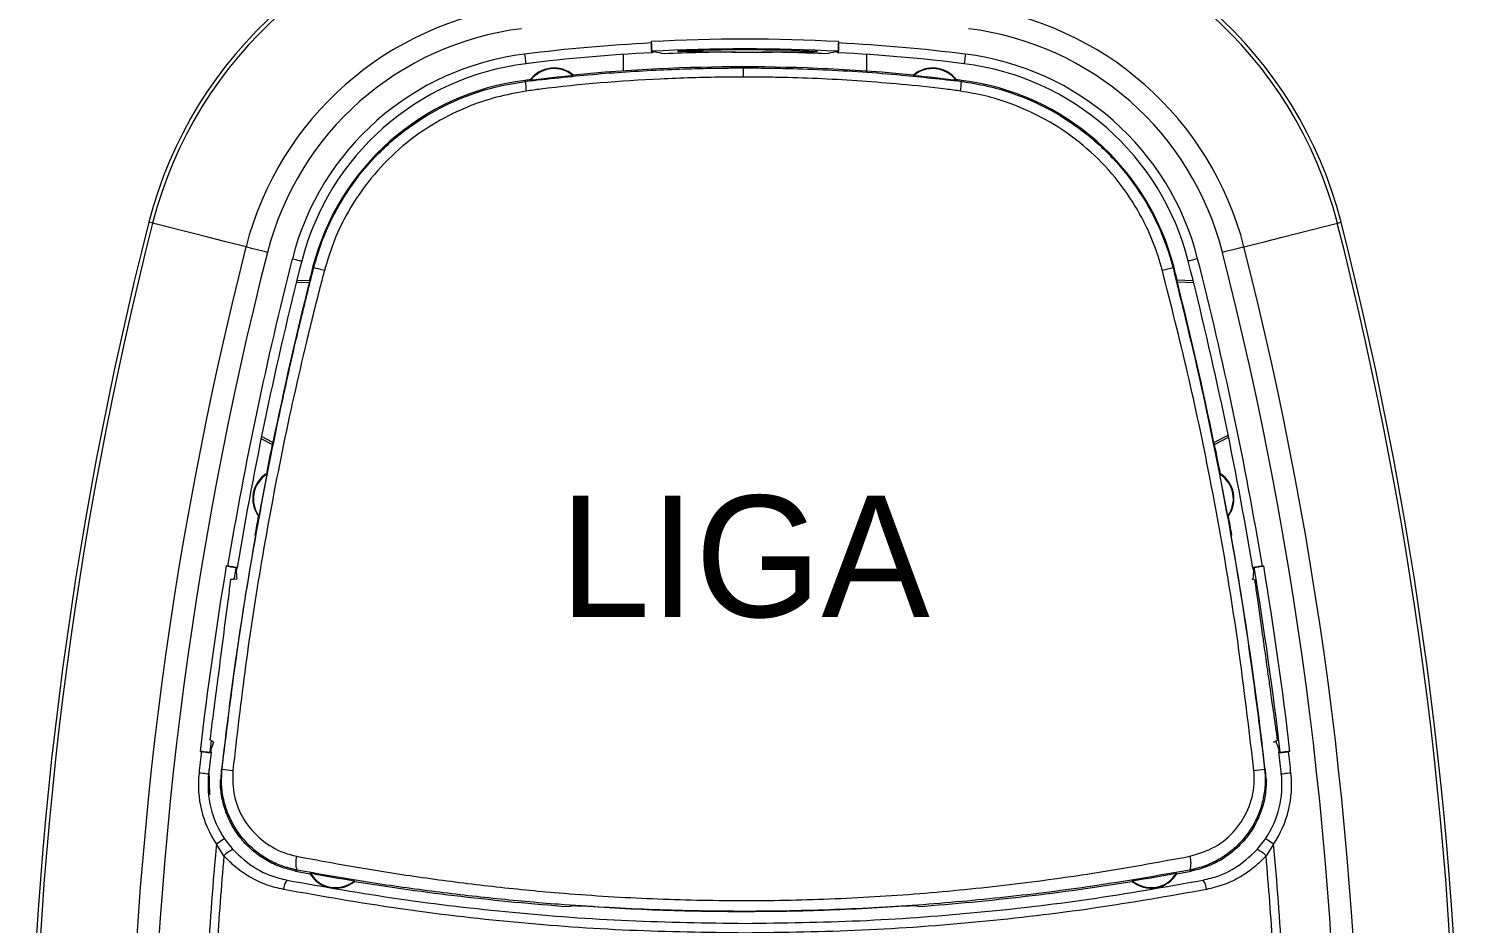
# Model space of a CAD drawing. Header units: inches. Extents: x -3 to 3194, y -983 to 1262.
# Drawn here: x 2728.66 to 2758.16, y 723.28 to 741.7 of the extents above; entities that cross this region are included whole.
import ezdxf

# ---------------------------------------------------------------- set-up
doc = ezdxf.new("R2010")
doc.units = ezdxf.units.IN
doc.header["$MEASUREMENT"] = 0

# ---------------------------------------------------------------- blocks, each defined once
blk = doc.blocks.new('BOTÃO DUPLO')
at = {"color": 7, "linetype": 'Continuous', "lineweight": 15}
for p, q in [((5850.454, 10989.968), (5850.454, 10989.997)), ((5854.311, 10989.997), (5854.311, 10989.968)), ((5849.882, 10989.393), (5849.882, 10989.733)), ((5854.882, 10989.733), (5854.882, 10989.388)), ((5847.856, 10989.198), (5847.859, 10989.177)), ((5856.841, 10989.198), (5856.839, 10989.177)), ((5840.186, 10986.258), (5840.108, 10986.277)), ((5864.579, 10986.258), (5864.657, 10986.277)), ((5843.481, 10985.341), (5843.502, 10985.336)), ((5861.217, 10985.341), (5861.196, 10985.336)), ((5843.145, 10985.034), (5843.413, 10985.044)), ((5843.155, 10985.076), (5843.416, 10985.086)), ((5861.61, 10985.073), (5861.281, 10985.086)), ((5861.621, 10985.031), (5861.285, 10985.044)), ((5842.647, 10981.698), (5842.419, 10981.818)), ((5842.662, 10981.737), (5842.427, 10981.861)), ((5862.036, 10981.737), (5862.331, 10981.893)), ((5862.051, 10981.698), (5862.34, 10981.85)), ((5842.303, 10979.825), (5842.293, 10979.838)), ((5862.395, 10979.825), (5862.405, 10979.838)), ((5841.73, 10979.194), (5841.702, 10979.198)), ((5863.035, 10979.194), (5863.063, 10979.198)), ((5841.859, 10978.926), (5841.918, 10978.933)), ((5862.823, 10978.929), (5862.847, 10978.933)), ((5862.85, 10978.918), (5862.823, 10978.929)), ((5862.884, 10978.904), (5862.85, 10978.918)), ((5841.439, 10975.564), (5841.39, 10975.6)), ((5863.262, 10975.566), (5863.319, 10975.596)), ((5863.321, 10975.574), (5863.262, 10975.566)), ((5863.319, 10975.596), (5863.349, 10975.612)), ((5841.163, 10975.379), (5841.191, 10975.375)), ((5863.602, 10975.379), (5863.574, 10975.375)), ((5841.36, 10974.482), (5841.35, 10975.004)), ((5841.654, 10973.226), (5841.498, 10973.469)), ((5841.664, 10973.58), (5841.838, 10973.356)), ((5862.927, 10973.356), (5863.101, 10973.58)), ((5863.267, 10973.469), (5863.111, 10973.226)), ((5848.749, 10972.184), (5848.818, 10972.201)), ((5855.948, 10972.184), (5855.88, 10972.201))]:
    blk.add_line(p, q, dxfattribs=at)
at = {"color": 116, "linetype": 'Continuous', "lineweight": 15, "true_color": 0x136734}
for p, q in [((5852.349, 10989.266), (5852.349, 10989.455)), ((5841.593, 10974.803), (5841.605, 10975.004)), ((5841.605, 10975.004), (5841.615, 10975.012)), ((5863.082, 10975.012), (5863.092, 10975.004)), ((5863.092, 10975.004), (5863.104, 10974.803)), ((5841.58, 10974.79), (5841.593, 10974.803)), ((5863.104, 10974.803), (5863.118, 10974.79))]:
    blk.add_line(p, q, dxfattribs=at)
at = {"color": 7, "linetype": 'Continuous', "lineweight": 15, "flags": 128}
for points in [[(5847.845, 10989.739), (5847.85, 10989.7), (5847.854, 10989.662), (5847.859, 10989.628), (5847.862, 10989.598), (5847.865, 10989.573), (5847.868, 10989.555), (5847.869, 10989.544), (5847.869, 10989.54)], [(5856.92, 10989.739), (5856.915, 10989.7), (5856.911, 10989.662), (5856.906, 10989.628), (5856.903, 10989.598), (5856.9, 10989.573), (5856.897, 10989.555), (5856.896, 10989.544), (5856.896, 10989.54)], [(5847.968, 10989.2), (5847.962, 10989.209), (5847.961, 10989.211)], [(5848.841, 10989.295), (5848.845, 10989.306), (5848.845, 10989.307)], [(5855.856, 10989.295), (5855.853, 10989.306), (5855.852, 10989.307)], [(5856.73, 10989.2), (5856.735, 10989.209), (5856.736, 10989.211)], [(5842.108, 10985.768), (5841.692, 10985.874), (5841.321, 10985.968), (5840.999, 10986.05), (5840.728, 10986.119), (5840.51, 10986.175), (5840.346, 10986.217), (5840.238, 10986.244), (5840.186, 10986.258)], [(5862.657, 10985.768), (5863.073, 10985.874), (5863.444, 10985.968), (5863.766, 10986.05), (5864.037, 10986.119), (5864.255, 10986.175), (5864.419, 10986.217), (5864.527, 10986.244), (5864.579, 10986.258)], [(5842.55, 10985.655), (5842.487, 10985.671), (5842.425, 10985.687), (5842.365, 10985.702), (5842.307, 10985.717), (5842.251, 10985.731), (5842.199, 10985.745), (5842.152, 10985.757), (5842.108, 10985.768)], [(5843.062, 10985.525), (5843.1, 10985.515), (5843.137, 10985.506), (5843.17, 10985.497), (5843.2, 10985.49), (5843.224, 10985.484), (5843.242, 10985.479), (5843.252, 10985.476), (5843.256, 10985.476)], [(5861.703, 10985.525), (5861.665, 10985.515), (5861.628, 10985.506), (5861.595, 10985.497), (5861.565, 10985.49), (5861.541, 10985.484), (5861.523, 10985.479), (5861.513, 10985.476), (5861.509, 10985.476)], [(5862.657, 10985.768), (5862.613, 10985.757), (5862.565, 10985.745), (5862.513, 10985.731), (5862.458, 10985.717), (5862.4, 10985.702), (5862.339, 10985.687), (5862.278, 10985.671), (5862.215, 10985.655)], [(5842.538, 10981.087), (5842.528, 10981.093), (5842.527, 10981.095)], [(5862.16, 10981.087), (5862.169, 10981.093), (5862.171, 10981.095)], [(5842.375, 10980.226), (5842.364, 10980.224), (5842.362, 10980.223)], [(5862.322, 10980.226), (5862.333, 10980.224), (5862.335, 10980.223)], [(5862.85, 10978.918), (5862.849, 10978.92), (5862.849, 10978.922), (5862.849, 10978.924), (5862.848, 10978.926), (5862.848, 10978.927), (5862.848, 10978.929), (5862.848, 10978.931), (5862.847, 10978.933)], [(5863.321, 10975.574), (5863.321, 10975.577), (5863.321, 10975.58), (5863.321, 10975.582), (5863.32, 10975.585), (5863.32, 10975.588), (5863.32, 10975.59), (5863.319, 10975.593), (5863.319, 10975.596)], [(5841.34, 10974.91), (5841.336, 10974.91), (5841.325, 10974.911), (5841.307, 10974.913), (5841.282, 10974.916), (5841.252, 10974.92), (5841.217, 10974.923), (5841.18, 10974.927), (5841.141, 10974.932)], [(5863.624, 10974.932), (5863.585, 10974.927), (5863.548, 10974.923), (5863.513, 10974.92), (5863.483, 10974.916), (5863.458, 10974.913), (5863.44, 10974.911), (5863.429, 10974.91), (5863.425, 10974.91)], [(5841.664, 10973.58), (5841.661, 10973.578), (5841.652, 10973.572), (5841.637, 10973.562), (5841.616, 10973.548), (5841.591, 10973.531), (5841.562, 10973.512), (5841.531, 10973.491), (5841.498, 10973.469)], [(5863.267, 10973.469), (5863.234, 10973.491), (5863.203, 10973.512), (5863.174, 10973.531), (5863.149, 10973.548), (5863.128, 10973.562), (5863.113, 10973.572), (5863.103, 10973.578), (5863.101, 10973.58)], [(5843.433, 10972.871), (5843.426, 10972.862), (5843.425, 10972.86)], [(5861.265, 10972.871), (5861.271, 10972.862), (5861.273, 10972.86)], [(5861.57, 10972.915), (5861.556, 10972.925), (5861.542, 10972.935)], [(5844.339, 10972.715), (5844.342, 10972.704), (5844.342, 10972.702)], [(5860.359, 10972.715), (5860.356, 10972.704), (5860.355, 10972.702)]]:
    blk.add_lwpolyline(points, dxfattribs=at)
at = {"color": 116, "linetype": 'Continuous', "lineweight": 15, "true_color": 0x136734, "flags": 128}
blk.add_lwpolyline([(5843.155, 10972.935), (5843.141, 10972.925), (5843.128, 10972.915)], dxfattribs=at)
at = {"color": 7, "linetype": 'Continuous', "lineweight": 15}
for centre, radius, start, end in [((5848.539, 10984.13), 8.7, 97.0537, 165.7091), ((5848.539, 10984.13), 8.62, 97.0537, 165.7091), ((5856.226, 10984.13), 8.62, 14.2909, 82.9463), ((5856.226, 10984.13), 8.7, 14.2909, 82.9463), ((5848.539, 10984.13), 6.636, 97.0537, 165.7091), ((5856.226, 10984.13), 6.636, 14.2909, 82.9463), ((5848.539, 10984.13), 6.18, 97.0537, 165.7091), ((5856.226, 10984.13), 6.18, 14.2909, 82.9463), ((5852.382, 10953.067), 36.952, 92.991, 97.0537), ((5852.382, 10953.067), 36.98, 87.0113, 92.9887), ((5852.382, 10953.067), 36.952, 82.9463, 87.009), ((5848.539, 10984.13), 5.652, 97.0537, 165.7091), ((5852.382, 10953.067), 36.752, 92.9963, 97.0537), ((5852.382, 10953.067), 36.78, 87.0059, 92.9941), ((5852.382, 10953.067), 36.716, 90.3036, 92.5956), ((5852.382, 10953.067), 36.759, 87.6744, 92.1672), ((5852.382, 10953.067), 36.716, 87.4044, 89.4545), ((5852.382, 10953.067), 36.752, 82.9463, 87.0037), ((5856.226, 10984.13), 5.652, 14.2909, 82.9463), ((5848.539, 10984.13), 5.452, 97.0537, 165.7091), ((5848.449, 10988.841), 0.612, 49.6452, 142.7933), ((5848.449, 10988.841), 0.6, 49.1535, 143.285), ((5856.249, 10988.841), 0.612, 37.2067, 130.3548), ((5856.249, 10988.841), 0.6, 36.715, 130.8465), ((5856.226, 10984.13), 5.452, 14.2909, 82.9463), ((5852.349, 10953.053), 36.424, 96.9187, 97.0853), ((5852.349, 10953.053), 36.411, 95.528, 96.9105), ((5852.349, 10953.053), 36.411, 83.0895, 84.472), ((5852.349, 10953.053), 36.424, 82.9147, 83.0813), ((5854.381, 10989.318), 2.462, 352.0235, 356.7008), ((5917.632, 10966.53), 80, 165.70915, 194.29085), ((5917.632, 10966.53), 79.92, 165.70915, 194.29085), ((5787.132, 10966.53), 79.92, 345.70915, 14.29085), ((5787.132, 10966.53), 80, 345.70915, 14.29085), ((5917.632, 10966.53), 77.936, 165.70915, 194.29085), ((5917.632, 10966.53), 77.48, 165.70915, 194.29085), ((5917.632, 10966.53), 76.952, 165.70915, 170.5278), ((5787.132, 10966.53), 76.952, 9.4722, 14.29085), ((5787.132, 10966.53), 77.48, 345.70915, 14.29085), ((5787.132, 10966.53), 77.936, 345.70915, 14.29085), ((5917.632, 10966.53), 76.752, 165.70915, 170.52932), ((5917.539, 10966.474), 76.424, 165.7072, 165.9046), ((5841.672, 10977.426), 8.119, 75.3816, 76.9796), ((5863.025, 10977.426), 8.119, 103.0204, 104.6184), ((5787.159, 10966.474), 76.424, 14.0954, 14.2928), ((5787.132, 10966.53), 76.752, 9.47068, 14.29085), ((5917.539, 10966.474), 76.417, 165.93582, 168.47858), ((5787.159, 10966.474), 76.417, 11.52142, 14.06418), ((5917.539, 10966.474), 76.424, 168.5098, 168.97093), ((5787.159, 10966.474), 76.424, 11.02907, 11.4902), ((5842.859, 10980.581), 0.612, 122.9136, 215.693), ((5842.859, 10980.581), 0.6, 122.4197, 216.1869), ((5917.539, 10966.474), 76.411, 168.97484, 169.63167), ((5787.159, 10966.474), 76.411, 10.36833, 11.02516), ((5861.838, 10980.581), 0.6, 323.8131, 57.5803), ((5861.838, 10980.581), 0.612, 324.307, 57.0864), ((5917.539, 10966.474), 76.424, 169.63559, 169.92952), ((5787.159, 10966.474), 76.424, 10.07048, 10.36441), ((5917.632, 10966.53), 76.98, 170.52833, 173.39877), ((5917.632, 10966.53), 76.78, 170.52976, 170.7089), ((5787.132, 10966.53), 76.78, 6.60266, 9.47024), ((5787.132, 10966.53), 76.98, 6.60123, 9.47167), ((5917.632, 10966.53), 76.78, 173.21594, 173.39734), ((5917.632, 10966.53), 76.952, 173.3993, 173.73175), ((5917.632, 10966.53), 76.752, 173.39778, 173.73175), ((5787.132, 10966.53), 76.752, 6.26825, 6.60222), ((5787.132, 10966.53), 76.952, 6.26825, 6.6007), ((5843.329, 10974.691), 2.202, 173.7317, 213.721), ((5843.329, 10974.691), 2.002, 173.7317, 213.721), ((5861.436, 10974.691), 2.002, 326.279, 6.2683), ((5861.436, 10974.691), 2.202, 326.279, 6.2683), ((5917.632, 10966.53), 76.45, 174.79224, 176.56581), ((5787.132, 10966.53), 76.45, 3.43419, 5.20776), ((5917.632, 10966.53), 76.273, 174.96371, 176.39434), ((5842.004, 10972.927), 0.46, 111.0665, 139.4709), ((5861.131, 10973.078), 0.436, 340.7736, 18.8816), ((5862.761, 10972.927), 0.46, 40.5298, 68.9329), ((5787.132, 10966.53), 76.273, 3.60566, 5.03629), ((5852.349, 11021.854), 49.8, 259.3297, 259.6772), ((5843.951, 10973.173), 0.612, 210.74, 258.886), ((5852.349, 11021.854), 49.788, 259.6837, 260.7416), ((5843.951, 10973.173), 0.6, 210.2112, 310.2141), ((5852.349, 11021.854), 49.788, 279.2584, 280.3163), ((5860.746, 10973.173), 0.6, 229.7859, 329.7888), ((5852.349, 11021.854), 49.8, 280.3228, 280.6703), ((5843.232, 10972.519), 0.349, 143.2783, 177.5824), ((5843.951, 10973.173), 0.612, 266.5323, 309.6853), ((5852.349, 11021.854), 49.8, 260.748, 265.8552), ((5861.533, 10972.519), 0.349, 2.4182, 36.7209)]:
    blk.add_arc(centre, radius, start, end, dxfattribs=at)
at = {"color": 116, "linetype": 'Continuous', "lineweight": 15, "true_color": 0x136734}
for centre, radius, start, end in [((5852.349, 10953.053), 36.424, 84.4802, 95.5198), ((5848.494, 10984.064), 5.174, 97.0853, 165.7072), ((5850.317, 10989.318), 2.462, 183.2994, 187.9765), ((5856.203, 10984.064), 5.174, 14.2928, 82.9147), ((5917.539, 10966.474), 76.411, 169.9372, 173.59042), ((5787.159, 10966.474), 76.411, 6.40958, 10.0628), ((5842.827, 10984.193), 9.26, 262.4812, 263.8638), ((5861.871, 10984.192), 9.26, 276.1362, 277.5189), ((5843.567, 10973.078), 0.436, 161.1182, 199.2264), ((5860.746, 10973.173), 0.612, 230.3147, 329.26), ((5852.349, 11021.854), 49.8, 274.1448, 279.252)]:
    blk.add_arc(centre, radius, start, end, dxfattribs=at)
at = {"color": 7, "linetype": 'Continuous', "lineweight": 15}
for centre, major_axis, ratio, start_param, end_param in [((5842.707, 10953.067), (38.718, 0), 0.96827, 1.367642, 1.369147), ((5862.307, 10953.067), (39.712, 0), 0.96827, 1.872183, 1.873686), ((5842.707, 10953.067), (38.718, 0), 0.96827, 1.362328, 1.367642), ((5862.058, 10953.067), (38.718, 0), 0.96827, 1.773951, 1.779264), ((5862.058, 10953.067), (38.718, 0), 0.96827, 1.772446, 1.773951), ((5842.458, 10953.067), (39.712, 0), 0.96827, 1.267907, 1.26941), ((5917.058, 10978.942), (-2.886, 74.873), 0.986038, 1.450717, 1.45128), ((5787.639, 10978.942), (2.886, 74.873), 0.986038, 4.831905, 4.832469), ((5911.721, 10955.436), (34.938, 66.285), 0.986038, 1.690312, 1.690876), ((5792.976, 10955.436), (-34.938, 66.285), 0.986038, 4.592309, 4.592873), ((5920.476, 10986.668), (11.378, 80.583), 0.96827, 1.799072, 1.799792), ((5914.754, 10946.146), (11.516, 81.567), 0.96827, 1.294052, 1.294771), ((5920.476, 10986.668), (11.378, 80.583), 0.96827, 1.799792, 1.801906), ((5790.01, 10946.146), (-11.516, 81.567), 0.96827, 4.988414, 4.989133), ((5784.289, 10986.668), (-11.378, 80.583), 0.96827, 4.48127, 4.483393), ((5784.289, 10986.668), (-11.378, 80.583), 0.96827, 4.483393, 4.484113), ((5914.789, 10946.392), (11.378, 80.583), 0.96827, 1.339816, 1.3418), ((5789.976, 10946.392), (-11.378, 80.583), 0.96827, 4.941385, 4.943508), ((5914.789, 10946.392), (11.378, 80.583), 0.96827, 1.3418, 1.342521), ((5920.51, 10986.914), (11.516, 81.567), 0.96827, 1.846822, 1.847541), ((5784.254, 10986.914), (-11.516, 81.567), 0.96827, 4.435645, 4.436364), ((5789.976, 10946.392), (-11.378, 80.583), 0.96827, 4.940665, 4.941385)]:
    blk.add_ellipse(centre, major_axis=major_axis, ratio=ratio, start_param=start_param, end_param=end_param, dxfattribs=at)
for points, knots in [([(5850.461, 10989.797), (5850.461, 10989.799), (5850.459, 10989.804), (5850.457, 10989.839), (5850.455, 10989.89), (5850.454, 10989.946), (5850.454, 10989.982), (5850.454, 10989.997)], [0, 0, 0, 0, 0.215531, 0.431063, 0.646455, 0.861922, 1, 1, 1, 1]), ([(5850.454, 10989.968), (5850.454, 10989.946), (5850.455, 10989.901), (5850.456, 10989.841), (5850.458, 10989.796), (5850.46, 10989.771), (5850.461, 10989.769), (5850.461, 10989.768)], [0, 0, 0, 0, 0.213559, 0.427131, 0.64041, 0.85345, 1, 1, 1, 1]), ([(5854.311, 10989.997), (5854.31, 10989.974), (5854.31, 10989.929), (5854.309, 10989.869), (5854.307, 10989.824), (5854.305, 10989.8), (5854.304, 10989.798), (5854.304, 10989.797)], [0, 0, 0, 0, 0.215942, 0.431895, 0.647553, 0.86297, 1, 1, 1, 1]), ([(5854.304, 10989.768), (5854.304, 10989.77), (5854.306, 10989.774), (5854.308, 10989.808), (5854.31, 10989.858), (5854.31, 10989.915), (5854.311, 10989.953), (5854.311, 10989.968)], [0, 0, 0, 0, 0.213163, 0.426328, 0.639355, 0.852429, 1, 1, 1, 1]), ([(5850.992, 10989.8), (5851.539, 10989.79), (5852.5, 10989.772), (5853.46, 10989.788), (5853.874, 10989.796)], [0, 0, 0, 0, 0.569056, 1, 1, 1, 1]), ([(5856.819, 10988.977), (5856.721, 10988.991), (5856.624, 10989.006), (5856.525, 10989.018), (5856.525, 10989.018)], [0, 0, 0, 0, 0.999797, 1, 1, 1, 1]), ([(5841.702, 10979.198), (5841.724, 10979.194), (5841.768, 10979.188), (5841.828, 10979.178), (5841.872, 10979.17), (5841.895, 10979.165), (5841.898, 10979.164), (5841.899, 10979.163)], [0, 0, 0, 0, 0.215738, 0.431478, 0.647145, 0.862829, 1, 1, 1, 1]), ([(5841.927, 10979.159), (5841.925, 10979.16), (5841.921, 10979.162), (5841.888, 10979.169), (5841.838, 10979.177), (5841.782, 10979.186), (5841.745, 10979.192), (5841.73, 10979.194)], [0, 0, 0, 0, 0.213521, 0.427049, 0.64044, 0.853728, 1, 1, 1, 1]), ([(5863.035, 10979.194), (5863.013, 10979.19), (5862.968, 10979.184), (5862.909, 10979.174), (5862.865, 10979.166), (5862.841, 10979.161), (5862.839, 10979.159), (5862.838, 10979.159)], [0, 0, 0, 0, 0.21336, 0.426719, 0.640004, 0.853309, 1, 1, 1, 1]), ([(5862.866, 10979.163), (5862.869, 10979.164), (5862.873, 10979.166), (5862.907, 10979.173), (5862.958, 10979.182), (5863.013, 10979.19), (5863.049, 10979.196), (5863.063, 10979.198)], [0, 0, 0, 0, 0.215897, 0.431792, 0.647558, 0.863222, 1, 1, 1, 1]), ([(5841.79, 10978.917), (5841.773, 10978.785), (5841.687, 10978.124), (5841.574, 10977.252), (5841.449, 10976.285), (5841.392, 10975.846), (5841.363, 10975.619)], [0, 0, 0, 0, 0.120194, 0.6012212, 0.7935869, 1, 1, 1, 1]), ([(5841.859, 10978.926), (5841.858, 10978.926), (5841.854, 10978.925), (5841.829, 10978.922), (5841.802, 10978.919), (5841.79, 10978.917)], [0, 0, 0, 0, 0.318507, 0.704291, 1, 1, 1, 1]), ([(5863.349, 10975.612), (5863.338, 10975.688), (5863.316, 10975.842), (5863.277, 10976.119), (5863.235, 10976.417), (5863.191, 10976.727), (5863.152, 10977.007), (5863.113, 10977.285), (5863.076, 10977.546), (5863.041, 10977.794), (5863.009, 10978.019), (5862.969, 10978.299), (5862.926, 10978.607), (5862.898, 10978.805), (5862.884, 10978.904)], [0, 0, 0, 0, 0.110581, 0.22117, 0.330953, 0.396496, 0.462693, 0.504715, 0.54676, 0.606359, 0.662606, 0.719022, 0.859316, 1, 1, 1, 1]), ([(5841.363, 10975.619), (5841.371, 10975.613), (5841.386, 10975.602), (5841.389, 10975.6), (5841.39, 10975.6)], [0, 0, 0, 0, 0.563036, 1, 1, 1, 1]), ([(5841.361, 10975.358), (5841.359, 10975.358), (5841.354, 10975.357), (5841.319, 10975.36), (5841.268, 10975.365), (5841.213, 10975.372), (5841.177, 10975.377), (5841.163, 10975.379)], [0, 0, 0, 0, 0.215897, 0.431792, 0.64756, 0.863223, 1, 1, 1, 1]), ([(5841.191, 10975.375), (5841.213, 10975.372), (5841.258, 10975.366), (5841.317, 10975.359), (5841.362, 10975.354), (5841.386, 10975.353), (5841.389, 10975.354), (5841.39, 10975.354)], [0, 0, 0, 0, 0.213358, 0.426717, 0.640004, 0.853308, 1, 1, 1, 1]), ([(5863.375, 10975.354), (5863.377, 10975.354), (5863.381, 10975.353), (5863.415, 10975.356), (5863.465, 10975.361), (5863.522, 10975.368), (5863.559, 10975.373), (5863.574, 10975.375)], [0, 0, 0, 0, 0.213521, 0.427048, 0.640442, 0.853726, 1, 1, 1, 1]), ([(5863.602, 10975.379), (5863.58, 10975.376), (5863.536, 10975.37), (5863.476, 10975.363), (5863.431, 10975.358), (5863.407, 10975.357), (5863.405, 10975.358), (5863.403, 10975.358)], [0, 0, 0, 0, 0.21574, 0.43148, 0.647145, 0.862829, 1, 1, 1, 1]), ([(5842.883, 10972.534), (5842.763, 10972.563), (5842.519, 10972.621), (5842.191, 10972.781), (5841.895, 10972.981), (5841.735, 10973.143), (5841.654, 10973.226)], [0, 0, 0, 0, 0.258551, 0.524538, 0.759461, 1, 1, 1, 1]), ([(5841.838, 10973.356), (5841.99, 10973.215), (5842.225, 10972.996), (5842.619, 10972.809), (5842.84, 10972.755), (5842.952, 10972.727)], [0, 0, 0, 0, 0.474798, 0.733674, 1, 1, 1, 1]), ([(5861.813, 10972.727), (5861.922, 10972.754), (5862.142, 10972.808), (5862.538, 10972.994), (5862.775, 10973.215), (5862.927, 10973.356)], [0, 0, 0, 0, 0.2588786, 0.5252015, 1, 1, 1, 1]), ([(5863.111, 10973.226), (5863.032, 10973.145), (5862.872, 10972.982), (5862.58, 10972.785), (5862.25, 10972.623), (5862.005, 10972.564), (5861.882, 10972.534)], [0, 0, 0, 0, 0.23491, 0.475462, 0.734008, 1, 1, 1, 1]), ([(5852.382, 10971.637), (5851.589, 10971.648), (5850.001, 10971.669), (5847.618, 10971.845), (5845.238, 10972.118), (5843.668, 10972.395), (5842.883, 10972.534)], [0, 0, 0, 0, 0.248159, 0.496317, 0.748157, 1, 1, 1, 1]), ([(5842.952, 10972.727), (5843.72, 10972.592), (5845.256, 10972.32), (5847.606, 10972.048), (5849.983, 10971.87), (5851.582, 10971.848), (5852.382, 10971.837)], [0, 0, 0, 0, 0.248161, 0.49632, 0.74816, 1, 1, 1, 1]), ([(5852.382, 10971.837), (5853.17, 10971.847), (5854.746, 10971.869), (5857.112, 10972.043), (5859.475, 10972.314), (5861.033, 10972.59), (5861.813, 10972.727)], [0, 0, 0, 0, 0.248146, 0.496293, 0.748145, 1, 1, 1, 1]), ([(5861.882, 10972.534), (5861.108, 10972.397), (5859.561, 10972.124), (5857.194, 10971.85), (5854.799, 10971.67), (5853.188, 10971.648), (5852.382, 10971.637)], [0, 0, 0, 0, 0.248173, 0.496342, 0.748171, 1, 1, 1, 1]), ([(5855.88, 10972.201), (5855.295, 10972.166), (5854.124, 10972.095), (5852.359, 10972.068), (5850.588, 10972.094), (5849.408, 10972.166), (5848.818, 10972.201)], [0, 0, 0, 0, 0.2489456, 0.4978907, 0.7489451, 1, 1, 1, 1])]:
    blk.add_open_spline(points, degree=3, knots=knots, dxfattribs=at)
at = {"color": 116, "linetype": 'Continuous', "lineweight": 15, "true_color": 0x136734}
for points, knots in [([(5847.859, 10989.177), (5848.319, 10989.229), (5849.241, 10989.333), (5850.598, 10989.42), (5851.6, 10989.45), (5852.167, 10989.454), (5852.308, 10989.455), (5852.342, 10989.455), (5852.349, 10989.455)], [0, 0, 0, 0, 0.309024, 0.618064, 0.90565, 0.977536, 0.995507, 1, 1, 1, 1]), ([(5852.349, 10989.455), (5852.366, 10989.455), (5852.4, 10989.455), (5852.468, 10989.454), (5852.587, 10989.454), (5852.826, 10989.452), (5853.303, 10989.444), (5854.255, 10989.411), (5855.481, 10989.332), (5856.43, 10989.223), (5856.839, 10989.177)], [0, 0, 0, 0, 0.011357, 0.022714, 0.045427, 0.090853, 0.181693, 0.363291, 0.725824, 1, 1, 1, 1]), ([(5843.502, 10985.336), (5843.567, 10985.557), (5843.698, 10985.999), (5844.031, 10986.674), (5844.49, 10987.344), (5845.097, 10987.97), (5845.801, 10988.484), (5846.518, 10988.841), (5847.21, 10989.071), (5847.642, 10989.142), (5847.859, 10989.177)], [0, 0, 0, 0, 0.111985, 0.223971, 0.364745, 0.505519, 0.646288, 0.787057, 0.893529, 1, 1, 1, 1]), ([(5852.349, 10989.266), (5852.342, 10989.266), (5852.309, 10989.266), (5852.168, 10989.265), (5851.605, 10989.263), (5850.243, 10989.219), (5848.991, 10989.121), (5848.172, 10989.018), (5848.172, 10989.018)], [0, 0, 0, 0, 0.00467, 0.02376, 0.100932, 0.408686, 0.999986, 1, 1, 1, 1]), ([(5856.525, 10989.018), (5856.525, 10989.018), (5856.216, 10989.057), (5855.367, 10989.143), (5854.245, 10989.223), (5853.298, 10989.256), (5852.823, 10989.264), (5852.585, 10989.265), (5852.466, 10989.266), (5852.399, 10989.266), (5852.365, 10989.266), (5852.349, 10989.266)], [0, 0, 0, 0, 0.000014, 0.223495, 0.611297, 0.805581, 0.902824, 0.951562, 0.975974, 0.988103, 1, 1, 1, 1]), ([(5856.839, 10989.177), (5857.016, 10989.149), (5857.372, 10989.094), (5857.995, 10988.911), (5858.692, 10988.603), (5859.419, 10988.121), (5860.053, 10987.523), (5860.53, 10986.895), (5860.868, 10986.28), (5861.061, 10985.803), (5861.157, 10985.484), (5861.189, 10985.361), (5861.196, 10985.336)], [0, 0, 0, 0, 0.087388, 0.174777, 0.31556, 0.456342, 0.59712, 0.737898, 0.837951, 0.938004, 0.987605, 1, 1, 1, 1]), ([(5847.878, 10988.977), (5847.672, 10988.94), (5847.259, 10988.866), (5846.599, 10988.638), (5845.917, 10988.292), (5845.246, 10987.798), (5844.668, 10987.198), (5844.229, 10986.558), (5843.913, 10985.913), (5843.785, 10985.493), (5843.721, 10985.282)], [0, 0, 0, 0, 0.1066552, 0.2132989, 0.354121, 0.494923, 0.6356379, 0.7763477, 0.8881626, 1, 1, 1, 1]), ([(5848.172, 10989.018), (5848.172, 10989.018), (5848.074, 10989.006), (5847.976, 10988.991), (5847.878, 10988.977)], [0, 0, 0, 0, 0.0002018, 1, 1, 1, 1]), ([(5860.976, 10985.282), (5860.97, 10985.305), (5860.938, 10985.423), (5860.845, 10985.726), (5860.66, 10986.182), (5860.337, 10986.769), (5859.883, 10987.369), (5859.279, 10987.943), (5858.586, 10988.406), (5857.922, 10988.707), (5857.328, 10988.889), (5856.989, 10988.947), (5856.819, 10988.977)], [0, 0, 0, 0, 0.012265, 0.061807, 0.161784, 0.261758, 0.402488, 0.543219, 0.684068, 0.824932, 0.912463, 1, 1, 1, 1]), ([(5841.615, 10975.012), (5841.702, 10975.733), (5841.877, 10977.176), (5842.223, 10979.374), (5842.638, 10981.604), (5843.048, 10983.488), (5843.343, 10984.706), (5843.466, 10985.196), (5843.496, 10985.313), (5843.502, 10985.336)], [0, 0, 0, 0, 0.207519, 0.415037, 0.635289, 0.85554, 0.965605, 0.993121, 1, 1, 1, 1]), ([(5843.721, 10985.282), (5843.715, 10985.259), (5843.685, 10985.143), (5843.558, 10984.654), (5843.256, 10983.442), (5842.839, 10981.564), (5842.424, 10979.339), (5842.085, 10977.146), (5841.92, 10975.706), (5841.837, 10974.986)], [0, 0, 0, 0, 0.006878, 0.034388, 0.144444, 0.364709, 0.584974, 0.792486, 1, 1, 1, 1]), ([(5862.86, 10974.986), (5862.741, 10976), (5862.501, 10978.031), (5862.019, 10980.759), (5861.51, 10983.177), (5861.154, 10984.58), (5860.976, 10985.282)], [0, 0, 0, 0, 0.292484, 0.585545, 0.792669, 1, 1, 1, 1]), ([(5861.196, 10985.336), (5861.369, 10984.632), (5861.716, 10983.223), (5862.219, 10980.799), (5862.703, 10978.065), (5862.956, 10976.03), (5863.082, 10975.012)], [0, 0, 0, 0, 0.207145, 0.414459, 0.706991, 1, 1, 1, 1]), ([(5843.155, 10972.935), (5843.05, 10972.96), (5842.843, 10973.009), (5842.551, 10973.148), (5842.29, 10973.329), (5842.061, 10973.552), (5841.876, 10973.805), (5841.734, 10974.086), (5841.641, 10974.384), (5841.595, 10974.697), (5841.609, 10974.906), (5841.615, 10975.012)], [0, 0, 0, 0, 0.114142, 0.225657, 0.340336, 0.449682, 0.562062, 0.669937, 0.780812, 0.888849, 1, 1, 1, 1]), ([(5841.837, 10974.986), (5841.836, 10974.808), (5841.833, 10974.452), (5842.049, 10973.952), (5842.404, 10973.544), (5842.801, 10973.307), (5843.065, 10973.241), (5843.154, 10973.219)], [0, 0, 0, 0, 0.217364, 0.435711, 0.658121, 0.885232, 1, 1, 1, 1]), ([(5863.082, 10975.012), (5863.088, 10974.93), (5863.102, 10974.741), (5863.069, 10974.444), (5862.983, 10974.134), (5862.843, 10973.839), (5862.655, 10973.573), (5862.423, 10973.34), (5862.156, 10973.154), (5861.86, 10973.011), (5861.649, 10972.96), (5861.542, 10972.935)], [0, 0, 0, 0, 0.086868, 0.197648, 0.311772, 0.424383, 0.540389, 0.653688, 0.770351, 0.883525, 1, 1, 1, 1]), ([(5861.543, 10973.219), (5861.721, 10973.273), (5862.076, 10973.379), (5862.505, 10973.751), (5862.789, 10974.228), (5862.881, 10974.665), (5862.865, 10974.916), (5862.86, 10974.986)], [0, 0, 0, 0, 0.230357, 0.461274, 0.690046, 0.913675, 1, 1, 1, 1]), ([(5843.128, 10972.915), (5843.024, 10972.94), (5842.816, 10972.99), (5842.525, 10973.13), (5842.261, 10973.313), (5842.032, 10973.538), (5841.844, 10973.799), (5841.701, 10974.088), (5841.611, 10974.396), (5841.581, 10974.634), (5841.58, 10974.766), (5841.58, 10974.79)], [0, 0, 0, 0, 0.121457, 0.242913, 0.36437, 0.485828, 0.60728, 0.728732, 0.850183, 0.971635, 1, 1, 1, 1]), ([(5863.118, 10974.79), (5863.113, 10974.684), (5863.103, 10974.47), (5863.021, 10974.158), (5862.891, 10973.864), (5862.714, 10973.596), (5862.493, 10973.362), (5862.237, 10973.168), (5861.951, 10973.02), (5861.723, 10972.946), (5861.594, 10972.92), (5861.57, 10972.915)], [0, 0, 0, 0, 0.121455, 0.242909, 0.364365, 0.485819, 0.607271, 0.728722, 0.850174, 0.971626, 1, 1, 1, 1]), ([(5843.154, 10973.219), (5843.596, 10973.137), (5844.479, 10972.971), (5845.823, 10972.766), (5847.179, 10972.593), (5848.694, 10972.445), (5850.363, 10972.339), (5852.185, 10972.295), (5854.02, 10972.325), (5855.865, 10972.431), (5857.714, 10972.612), (5859.614, 10972.865), (5860.88, 10973.098), (5861.543, 10973.219)], [0, 0, 0, 0, 0.073534, 0.147069, 0.221118, 0.29517, 0.393162, 0.491212, 0.589209, 0.689346, 0.789542, 0.889657, 1, 1, 1, 1]), ([(5861.542, 10972.935), (5860.879, 10972.819), (5859.625, 10972.6), (5857.751, 10972.367), (5855.94, 10972.202), (5854.108, 10972.104), (5852.261, 10972.073), (5850.4, 10972.111), (5848.709, 10972.208), (5847.188, 10972.345), (5845.836, 10972.504), (5844.489, 10972.697), (5843.6, 10972.855), (5843.155, 10972.935)], [0, 0, 0, 0, 0.110206, 0.208295, 0.306458, 0.40457, 0.504717, 0.604913, 0.705053, 0.778551, 0.852046, 0.926024, 1, 1, 1, 1])]:
    blk.add_open_spline(points, degree=3, knots=knots, dxfattribs=at)
at = {"color": 116, "true_color": 0x136734, "insert": (5848.568, 10980.647), "char_height": 2.5, "attachment_point": 1}
blk.add_mtext_dynamic_manual_height_columns('LIGA', width=9.65506, gutter_width=12.5, heights=[0], dxfattribs=at)

msp = doc.modelspace()

# ---------------------------------------------------------------- block references
msp.add_blockref('BOTÃO DUPLO', (-3108.977, -10248.559))

doc.saveas('drawing.dxf')
